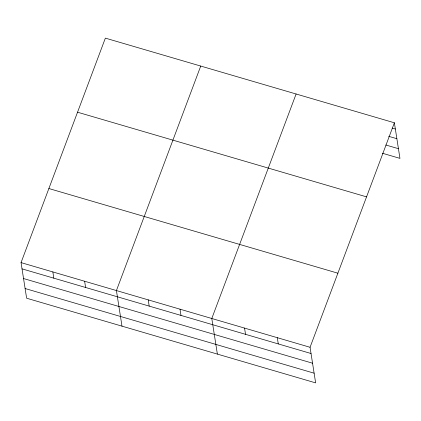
<?xml version="1.0" encoding="UTF-8"?>
<svg xmlns="http://www.w3.org/2000/svg" width="421" height="421" viewBox="0 0 421 421"><rect width="100%" height="100%" fill="white"/><g stroke="black" fill="none" stroke-linecap="round" stroke-linejoin="round"><path stroke-width="0.63" d="M394.377 122.785L310.061 347.283L315.634 382.878L26.623 298.215L21.05 262.62L105.366 38.122L394.377 122.785L399.95 158.38L382.315 153.212M200.738 66.06L116.422 290.558L121.995 326.154M296.11 93.999L211.795 318.497L217.373 354.093M392.204 128.095L395.351 129.015M388.683 136.309L396.871 138.704M385.836 144.998L398.434 148.692M77.543 112.207L366.554 196.87M48.873 188.534L337.884 273.197M21.05 262.62L310.061 347.283M22.024 268.856L311.035 353.514M23.544 278.544L312.556 363.207M25.107 288.527L314.119 373.19M277.307 337.689L278.281 343.92M244.548 328.096L245.527 334.327M180.004 309.188L180.983 315.418M148.213 299.873L149.192 306.104M84.632 281.249L85.61 287.48M52.841 271.934L53.82 278.165"/></g></svg>
